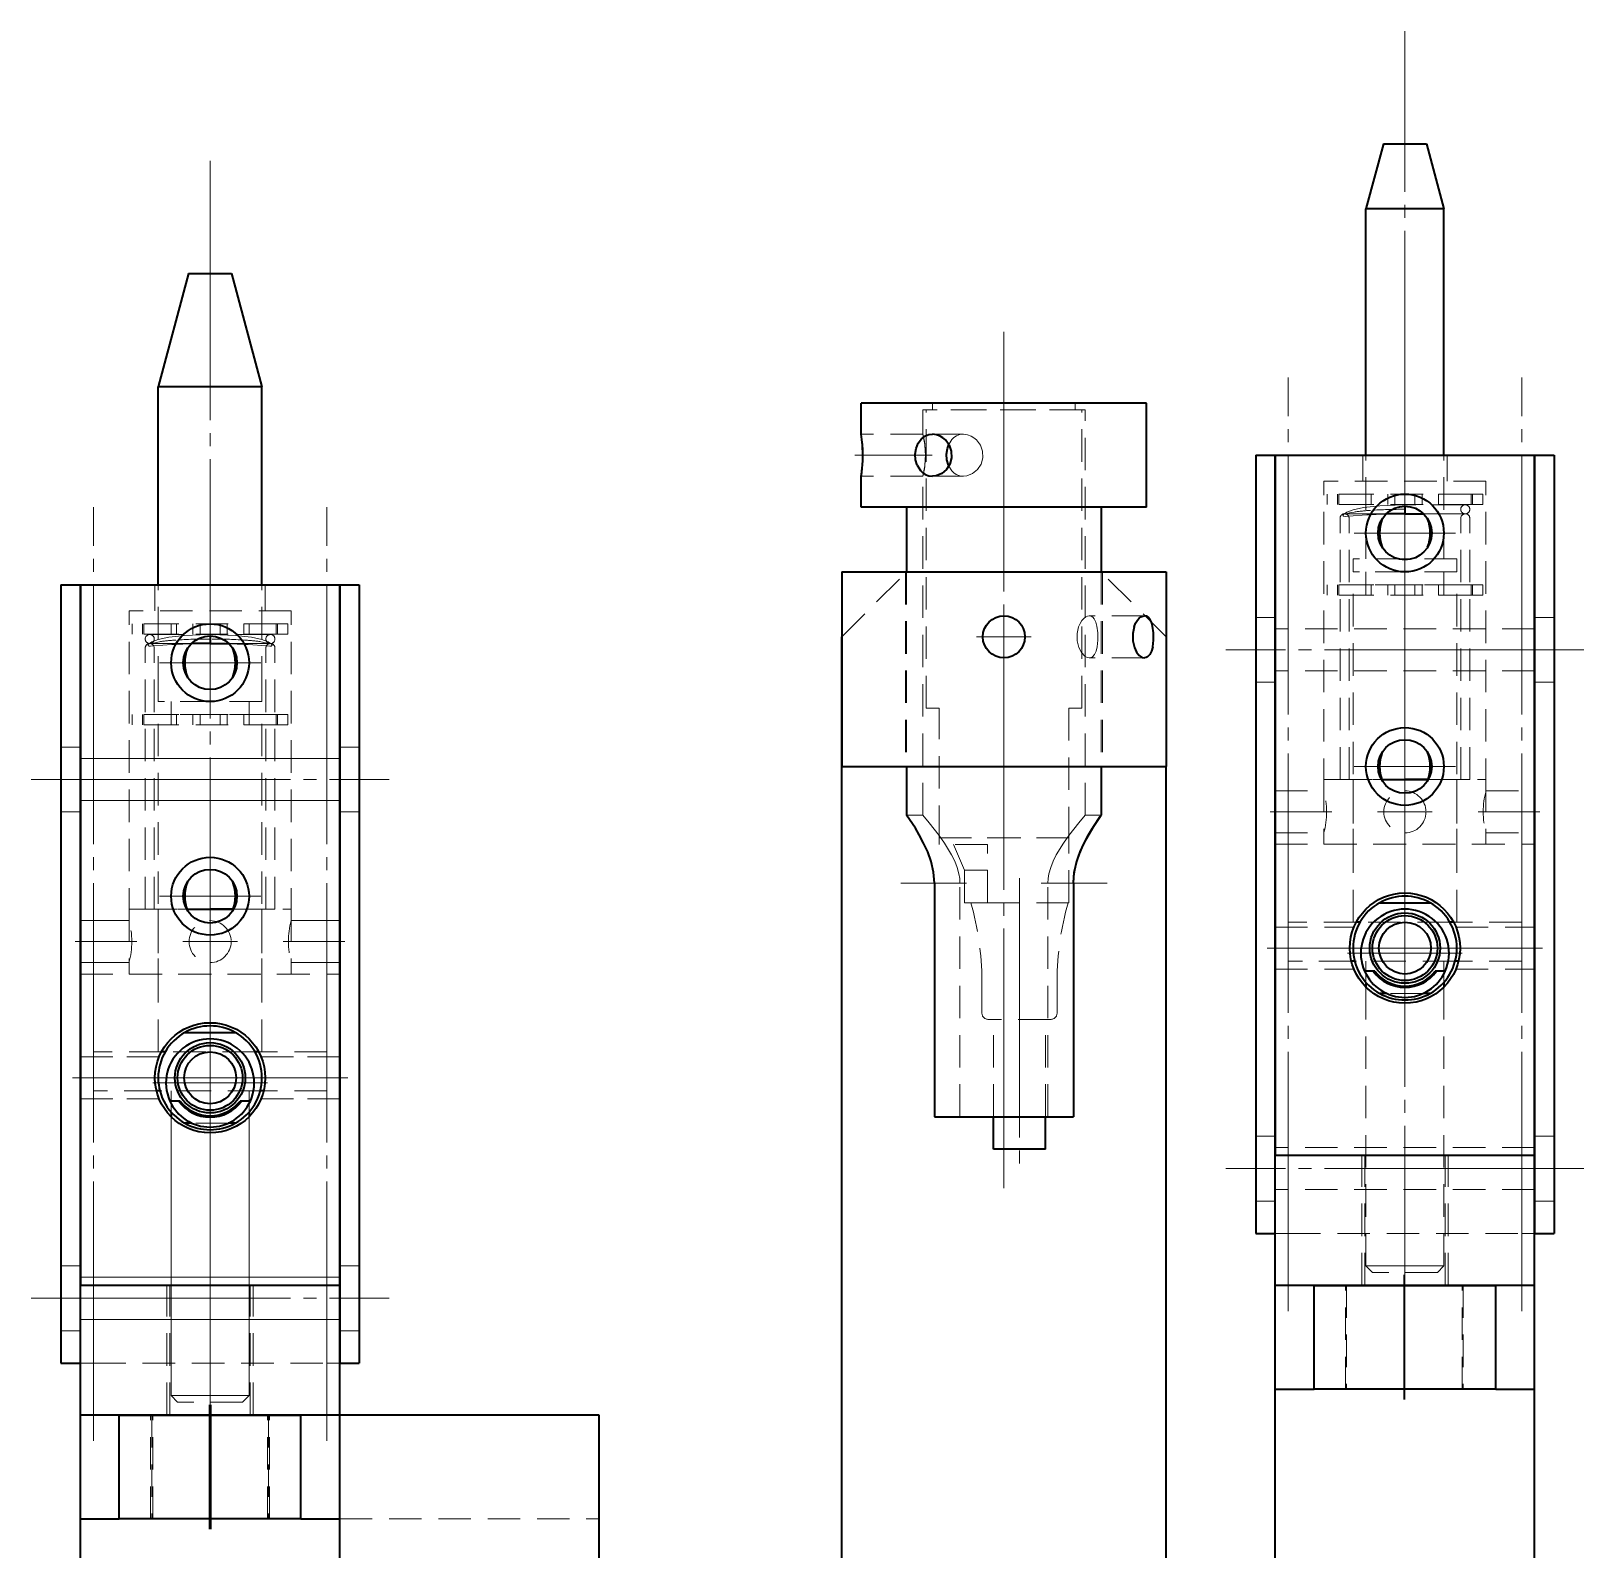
# Model space of a CAD drawing. Header units: millimetres. Extents: x 9439 to 18429, y 1498 to 3280.
# Drawn here: x 9751.4 to 9871.1, y 2352.4 to 2469.5 of the extents above; entities that cross this region are included whole.
import ezdxf

# ---------------------------------------------------------------- set-up
doc = ezdxf.new("R2010")
doc.units = ezdxf.units.MM
doc.linetypes.add('CENTER-HOKUTO', pattern=[23, 20, -1, 1, -1])
doc.linetypes.add('HIDDEN-HOKUTO', pattern=[3.8, 2.5, -1.3])
doc.layers.add('AM_7', color=2, linetype='CENTER-HOKUTO', lineweight=30)
doc.layers.add('AM_HID', color=1, linetype='HIDDEN-HOKUTO', lineweight=25)

msp = doc.modelspace()

# ---------------------------------------------------------------- linework, layer by layer
at = {"color": 7, "lineweight": 35, "ltscale": 0.129409}
for p, q in [((9855.672, 2460.793), (9854.333, 2455.793)), ((9858.993, 2460.793), (9860.333, 2455.793))]:
    msp.add_line(p, q, dxfattribs=at)
at = {"color": 7, "lineweight": 35, "ltscale": 0.08219}
for p, q in [((9855.672, 2460.793), (9858.96, 2460.793)), ((9763.572, 2450.793), (9766.86, 2450.793))]:
    msp.add_line(p, q, dxfattribs=at)
at = {"color": 7, "lineweight": 35, "ltscale": 0.000823975}
msp.add_line((9858.96, 2460.793), (9858.993, 2460.793), dxfattribs=at)
at = {"color": 7, "lineweight": 35, "ltscale": 0.475}
for p, q in [((9854.333, 2436.793), (9854.333, 2455.793)), ((9860.333, 2436.793), (9860.333, 2455.793))]:
    msp.add_line(p, q, dxfattribs=at)
at = {"color": 7, "lineweight": 35, "ltscale": 0.148512}
msp.add_line((9860.273, 2455.793), (9854.333, 2455.793), dxfattribs=at)
at = {"color": 7, "lineweight": 35, "ltscale": 0.001488}
msp.add_line((9860.333, 2455.793), (9860.273, 2455.793), dxfattribs=at)
at = {"color": 7, "lineweight": 35, "ltscale": 0.226002}
for p, q in [((9763.572, 2450.793), (9761.233, 2442.061)), ((9763.572, 2450.793), (9761.233, 2442.061)), ((9766.893, 2450.793), (9769.233, 2442.061))]:
    msp.add_line(p, q, dxfattribs=at)
at = {"color": 7, "lineweight": 35, "ltscale": 0.000822449}
msp.add_line((9766.86, 2450.793), (9766.893, 2450.793), dxfattribs=at)
at = {"color": 7, "lineweight": 35, "ltscale": 0.198018}
msp.add_line((9769.153, 2442.061), (9761.233, 2442.061), dxfattribs=at)
at = {"color": 7, "lineweight": 35, "ltscale": 0.381698}
for p, q in [((9761.233, 2426.793), (9761.233, 2442.061)), ((9769.233, 2426.793), (9769.233, 2442.061))]:
    msp.add_line(p, q, dxfattribs=at)
at = {"color": 7, "lineweight": 35, "ltscale": 0.381697}
msp.add_line((9761.233, 2426.793), (9761.233, 2442.061), dxfattribs=at)
at = {"color": 7, "lineweight": 35, "ltscale": 0.001982}
msp.add_line((9769.153, 2442.061), (9769.233, 2442.061), dxfattribs=at)
at = {"color": 7, "lineweight": 35, "ltscale": 0.059475}
for p, q in [((9815.424, 2438.413), (9815.424, 2440.792)), ((9815.424, 2432.792), (9815.424, 2435.171))]:
    msp.add_line(p, q, dxfattribs=at)
at = {"color": 7, "lineweight": 35}
for p, q in [((9837.424, 2440.792), (9815.424, 2440.792)), ((9845.833, 2436.793), (9845.833, 2376.793)), ((9847.333, 2436.793), (9867.333, 2436.793)), ((9847.333, 2382.793), (9847.333, 2436.793)), ((9847.333, 2436.793), (9847.333, 2382.793)), ((9867.333, 2382.793), (9867.333, 2436.793)), ((9867.333, 2436.793), (9867.333, 2376.793)), ((9868.833, 2436.793), (9868.833, 2376.793)), ((9837.424, 2432.792), (9815.424, 2432.792)), ((9813.924, 2427.792), (9837.25, 2427.792)), ((9753.733, 2426.793), (9753.733, 2366.793)), ((9755.233, 2426.793), (9775.233, 2426.793)), ((9755.233, 2372.793), (9755.233, 2426.793)), ((9755.233, 2426.793), (9755.233, 2372.793)), ((9775.233, 2372.793), (9775.233, 2426.793)), ((9775.233, 2426.793), (9775.233, 2366.793)), ((9776.733, 2426.793), (9776.733, 2366.793)), ((9813.924, 2264.792), (9813.924, 2422.792)), ((9813.924, 2412.792), (9837.25, 2412.792)), ((9838.924, 2264.792), (9838.924, 2412.792)), ((9867.333, 2382.793), (9847.333, 2382.793)), ((9775.233, 2372.793), (9755.233, 2372.793)), ((9867.333, 2372.793), (9847.333, 2372.793)), ((9775.233, 2362.793), (9755.233, 2362.793)), ((9847.333, 2295.793), (9847.333, 2360.793)), ((9867.333, 2295.793), (9867.333, 2360.793))]:
    msp.add_line(p, q, dxfattribs=at)
at = {"color": 7, "lineweight": 35, "ltscale": 0.2}
for p, q in [((9837.424, 2432.792), (9837.424, 2440.792)), ((9847.333, 2364.793), (9847.333, 2372.793)), ((9850.333, 2364.793), (9850.333, 2372.793)), ((9864.333, 2364.793), (9864.333, 2372.793)), ((9867.333, 2364.793), (9867.333, 2372.793)), ((9755.233, 2354.793), (9755.233, 2362.793)), ((9758.233, 2354.793), (9758.233, 2362.793)), ((9772.233, 2354.793), (9772.233, 2362.793)), ((9775.233, 2354.793), (9775.233, 2362.793))]:
    msp.add_line(p, q, dxfattribs=at)
at = {"color": 7, "lineweight": 35, "ltscale": 0.001444}
msp.add_line((9815.433, 2438.356), (9815.424, 2438.413), dxfattribs=at)
at = {"color": 7, "lineweight": 35, "ltscale": 0.001501}
msp.add_line((9822.15, 2436.015), (9822.173, 2435.96), dxfattribs=at)
at = {"color": 7, "lineweight": 35, "ltscale": 0.0375}
for p, q in [((9845.833, 2436.793), (9847.333, 2436.793)), ((9867.333, 2436.793), (9868.833, 2436.793)), ((9753.733, 2426.793), (9755.233, 2426.793)), ((9775.233, 2426.793), (9776.733, 2426.793)), ((9845.833, 2376.793), (9847.333, 2376.793)), ((9867.333, 2376.793), (9868.833, 2376.793)), ((9753.733, 2366.793), (9755.233, 2366.793)), ((9775.233, 2366.793), (9776.733, 2366.793))]:
    msp.add_line(p, q, dxfattribs=at)
at = {"color": 7, "lineweight": 35, "ltscale": 0.125}
for p, q in [((9818.924, 2432.792), (9818.924, 2427.792)), ((9833.924, 2432.792), (9833.924, 2427.792))]:
    msp.add_line(p, q, dxfattribs=at)
at = {"color": 7, "lineweight": 35, "ltscale": 0.005956}
for p, q in [((9857.333, 2432.861), (9857.333, 2432.622)), ((9765.233, 2422.861), (9765.233, 2422.622))]:
    msp.add_line(p, q, dxfattribs=at)
at = {"color": 7, "lineweight": 35, "ltscale": 0.008625}
for p, q in [((9857.333, 2432.622), (9857.333, 2432.277)), ((9765.233, 2422.622), (9765.233, 2422.277))]:
    msp.add_line(p, q, dxfattribs=at)
at = {"color": 7, "lineweight": 35, "ltscale": 0.035831}
for p, q in [((9857.333, 2432.282), (9855.899, 2432.282)), ((9765.233, 2422.282), (9763.799, 2422.282))]:
    msp.add_line(p, q, dxfattribs=at)
at = {"color": 7, "lineweight": 35, "ltscale": 0.03596}
for p, q in [((9857.333, 2432.277), (9858.771, 2432.277)), ((9765.233, 2422.277), (9766.671, 2422.277))]:
    msp.add_line(p, q, dxfattribs=at)
at = {"color": 7, "lineweight": 35, "ltscale": 0.375}
for p, q in [((9813.924, 2427.792), (9813.924, 2412.792)), ((9838.924, 2427.792), (9838.924, 2412.792))]:
    msp.add_line(p, q, dxfattribs=at)
at = {"color": 7, "lineweight": 35, "ltscale": 0.041867}
for p, q in [((9837.25, 2427.792), (9838.924, 2427.792)), ((9837.25, 2412.792), (9838.924, 2412.792))]:
    msp.add_line(p, q, dxfattribs=at)
at = {"color": 7, "lineweight": 35, "ltscale": 0.09375}
for p, q in [((9818.924, 2412.792), (9818.924, 2409.042)), ((9833.924, 2412.792), (9833.924, 2409.042))]:
    msp.add_line(p, q, dxfattribs=at)
at = {"color": 7, "lineweight": 35, "ltscale": 0.089795}
for p, q in [((9855.537, 2411.793), (9859.129, 2411.793)), ((9763.437, 2401.793), (9767.028, 2401.793))]:
    msp.add_line(p, q, dxfattribs=at)
at = {"color": 7, "lineweight": 35, "ltscale": 0.044679}
for p, q in [((9855.545, 2411.793), (9857.333, 2411.793)), ((9859.12, 2411.793), (9857.333, 2411.793)), ((9763.445, 2401.793), (9765.233, 2401.793))]:
    msp.add_line(p, q, dxfattribs=at)
at = {"color": 7, "lineweight": 35, "ltscale": 0.45}
for p, q in [((9821.068, 2403.792), (9821.068, 2385.792)), ((9821.068, 2403.792), (9821.068, 2385.792)), ((9831.781, 2403.792), (9831.781, 2385.792))]:
    msp.add_line(p, q, dxfattribs=at)
at = {"color": 7, "lineweight": 35, "ltscale": 0.044681}
msp.add_line((9767.02, 2401.793), (9765.233, 2401.793), dxfattribs=at)
at = {"color": 7, "lineweight": 35, "ltscale": 0.096825}
for p, q in [((9855.396, 2402.293), (9859.269, 2402.293)), ((9763.296, 2392.293), (9767.169, 2392.293))]:
    msp.add_line(p, q, dxfattribs=at)
at = {"color": 7, "lineweight": 35, "ltscale": 0.007147}
for p, q in [((9853.869, 2400.793), (9853.583, 2400.793)), ((9761.768, 2390.793), (9761.483, 2390.793)), ((9768.983, 2390.793), (9768.697, 2390.793))]:
    msp.add_line(p, q, dxfattribs=at)
at = {"color": 7, "lineweight": 35, "ltscale": 0.007149}
msp.add_line((9861.083, 2400.793), (9860.797, 2400.793), dxfattribs=at)
at = {"color": 7, "lineweight": 35, "ltscale": 0.006442}
for p, q in [((9853.46, 2397.793), (9853.202, 2397.793)), ((9761.36, 2387.793), (9761.102, 2387.793))]:
    msp.add_line(p, q, dxfattribs=at)
at = {"color": 7, "lineweight": 35, "ltscale": 0.006624}
msp.add_line((9861.47, 2397.793), (9861.206, 2397.793), dxfattribs=at)
at = {"color": 7, "lineweight": 35, "ltscale": 0.01958}
for p, q in [((9855.013, 2397.003), (9854.23, 2397.003)), ((9860.435, 2397.003), (9859.652, 2397.003)), ((9768.335, 2387.003), (9767.552, 2387.003))]:
    msp.add_line(p, q, dxfattribs=at)
at = {"color": 7, "lineweight": 35, "ltscale": 0.009116}
for p, q in [((9854.333, 2396.147), (9854.333, 2395.783)), ((9762.233, 2386.147), (9762.233, 2385.783))]:
    msp.add_line(p, q, dxfattribs=at)
at = {"color": 7, "lineweight": 35, "ltscale": 0.013501}
for p, q in [((9855.936, 2395.293), (9855.396, 2395.293)), ((9767.169, 2385.293), (9766.629, 2385.293))]:
    msp.add_line(p, q, dxfattribs=at)
at = {"color": 7, "lineweight": 35, "ltscale": 0.013503}
for p, q in [((9859.269, 2395.293), (9858.729, 2395.293)), ((9763.836, 2385.293), (9763.296, 2385.293))]:
    msp.add_line(p, q, dxfattribs=at)
at = {"color": 7, "lineweight": 35, "ltscale": 0.009117}
for p, q in [((9860.333, 2396.147), (9860.333, 2395.783)), ((9768.233, 2386.147), (9768.233, 2385.783))]:
    msp.add_line(p, q, dxfattribs=at)
at = {"color": 7, "lineweight": 35, "ltscale": 0.019582}
msp.add_line((9762.913, 2387.003), (9762.13, 2387.003), dxfattribs=at)
at = {"color": 7, "lineweight": 35, "ltscale": 0.006622}
msp.add_line((9769.37, 2387.793), (9769.106, 2387.793), dxfattribs=at)
at = {"color": 7, "lineweight": 35, "ltscale": 0.267804}
msp.add_line((9821.068, 2385.792), (9831.781, 2385.792), dxfattribs=at)
at = {"color": 7, "lineweight": 35, "ltscale": 0.0625}
for p, q in [((9825.624, 2383.292), (9825.624, 2385.792)), ((9829.624, 2383.292), (9829.624, 2385.792))]:
    msp.add_line(p, q, dxfattribs=at)
at = {"color": 7, "lineweight": 35, "ltscale": 0.1}
for p, q in [((9829.624, 2383.292), (9825.624, 2383.292)), ((9847.333, 2360.793), (9847.333, 2364.793)), ((9867.333, 2360.793), (9867.333, 2364.793)), ((9755.233, 2350.793), (9755.233, 2354.793)), ((9775.233, 2350.793), (9775.233, 2354.793))]:
    msp.add_line(p, q, dxfattribs=at)
at = {"color": 7, "lineweight": 35, "ltscale": 0.25}
for p, q in [((9847.333, 2372.793), (9847.333, 2382.793)), ((9867.333, 2372.793), (9867.333, 2382.793)), ((9755.233, 2362.793), (9755.233, 2372.793)), ((9775.233, 2362.793), (9775.233, 2372.793))]:
    msp.add_line(p, q, dxfattribs=at)
at = {"color": 7, "lineweight": 35, "ltscale": 0.075}
for p, q in [((9850.333, 2372.793), (9847.333, 2372.793)), ((9867.333, 2372.793), (9864.333, 2372.793)), ((9847.333, 2364.793), (9850.333, 2364.793)), ((9864.333, 2364.793), (9867.333, 2364.793)), ((9758.233, 2362.793), (9755.233, 2362.793)), ((9775.233, 2362.793), (9772.233, 2362.793)), ((9755.233, 2354.793), (9758.233, 2354.793)), ((9772.233, 2354.793), (9775.233, 2354.793))]:
    msp.add_line(p, q, dxfattribs=at)
at = {"color": 7, "lineweight": 35, "ltscale": 0.35}
for p, q in [((9850.333, 2372.793), (9864.333, 2372.793)), ((9864.333, 2364.793), (9850.333, 2364.793)), ((9758.233, 2362.793), (9772.233, 2362.793)), ((9772.233, 2354.793), (9758.233, 2354.793))]:
    msp.add_line(p, q, dxfattribs=at)
at = {"color": 7, "lineweight": 35, "ltscale": 0.499998}
msp.add_line((9795.233, 2362.793), (9775.233, 2362.793), dxfattribs=at)
at = {"color": 7, "lineweight": 35, "ltscale": 0.3}
msp.add_line((9795.233, 2350.793), (9795.233, 2362.793), dxfattribs=at)
at = {"color": 7, "lineweight": 35}
for points in [[(9819.739, 2436.015), (9819.612, 2436.435), (9819.583, 2436.879), (9819.65, 2437.318), (9819.811, 2437.714), (9820.058, 2438.045), (9820.38, 2438.282), (9820.644, 2438.38), (9820.924, 2438.413)], [(9822.203, 2437.569), (9821.91, 2437.977), (9821.723, 2438.139), (9821.516, 2438.267), (9821.226, 2438.376), (9820.924, 2438.413)], [(9822.203, 2437.569), (9822.362, 2437.095), (9822.377, 2436.592), (9822.246, 2436.108), (9821.985, 2435.689), (9821.625, 2435.378), (9821.2, 2435.202), (9820.924, 2435.171)], [(9822.15, 2436.015), (9822.032, 2436.436), (9822.005, 2436.881), (9822.068, 2437.32), (9822.173, 2437.624)], [(9819.739, 2436.015), (9819.994, 2435.607), (9820.163, 2435.444), (9820.354, 2435.316), (9820.63, 2435.208), (9820.924, 2435.171)], [(9836.468, 2423.569), (9836.577, 2423.836), (9836.715, 2424.067), (9836.846, 2424.22), (9836.989, 2424.333), (9837.119, 2424.392), (9837.25, 2424.413)], [(9837.891, 2422.015), (9837.961, 2422.544), (9837.958, 2423.095), (9837.879, 2423.619), (9837.787, 2423.914), (9837.66, 2424.156), (9837.54, 2424.295), (9837.402, 2424.383), (9837.25, 2424.413)], [(9836.468, 2423.569), (9836.359, 2423.04), (9836.366, 2422.486), (9836.486, 2421.963), (9836.646, 2421.62), (9836.854, 2421.356), (9837.092, 2421.201), (9837.25, 2421.171)], [(9837.891, 2422.015), (9837.797, 2421.695), (9837.664, 2421.432), (9837.492, 2421.251), (9837.375, 2421.191), (9837.25, 2421.171)], [(9821.068, 2403.792), (9821.001, 2404.644), (9820.814, 2405.464), (9820.549, 2406.207), (9820.235, 2406.893), (9819.902, 2407.514), (9819.597, 2408.026), (9818.924, 2409.042)], [(9821.068, 2403.792), (9821.001, 2404.644), (9820.814, 2405.464), (9820.549, 2406.207), (9820.235, 2406.893), (9819.902, 2407.514), (9819.597, 2408.026), (9818.924, 2409.042)], [(9831.781, 2403.792), (9831.848, 2404.644), (9832.035, 2405.464), (9832.3, 2406.207), (9832.614, 2406.893), (9832.947, 2407.514), (9833.252, 2408.026), (9833.924, 2409.042)], [(9831.781, 2403.792), (9831.805, 2404.309), (9831.878, 2404.817), (9832.015, 2405.393), (9832.196, 2405.943), (9832.454, 2406.56), (9832.735, 2407.13), (9833.359, 2408.197), (9833.849, 2408.933)]]:
    msp.add_lwpolyline(points, dxfattribs=at)
for centre, radius in [((9857.333, 2430.793), 3), ((9857.333, 2430.793), 2.067), ((9826.424, 2422.792), 1.621), ((9765.233, 2420.793), 3), ((9765.233, 2420.793), 2.067), ((9857.333, 2412.793), 3), ((9857.333, 2412.793), 2.067), ((9765.233, 2402.793), 3), ((9765.233, 2402.793), 2.067), ((9857.333, 2398.793), 4.25), ((9857.333, 2398.793), 2.711), ((9857.333, 2398.793), 2.5), ((9857.333, 2398.793), 2), ((9765.233, 2388.793), 4.25), ((9765.233, 2388.793), 2.711), ((9765.233, 2388.793), 2.5), ((9765.233, 2388.793), 2)]:
    msp.add_circle(centre, radius, dxfattribs=at)
for centre, radius, start, end in [((9804.056, 2436.743), 11.49, 4.12316, 8.35707), ((9804.502, 2436.795), 11.043, 351.54413, 4.02103), ((9804.358, 2436.775), 11.187, 0.07741, 5.47804), ((9803.828, 2436.865), 11.72, 351.97304, 354.51483), ((9858.414, 2430.793), 3.038, 158.77279, 201.23049), ((9856.251, 2430.793), 3.038, 338.77277, 21.2305), ((9766.314, 2420.793), 3.038, 158.77279, 201.23049), ((9764.151, 2420.793), 3.038, 338.77277, 21.2305), ((9858.414, 2412.793), 3.038, 158.77279, 201.23049), ((9856.251, 2412.793), 3.038, 338.77277, 21.2305), ((9766.314, 2402.793), 3.038, 158.77279, 201.23049), ((9764.151, 2402.793), 3.038, 338.77277, 21.2305), ((9857.333, 2398.793), 4, 61.04498, 118.95503), ((9857.333, 2398.793), 4, 118.95503, 241.04497), ((9857.333, 2398.393), 3.4, 335.86905, 204.13096), ((9857.333, 2398.793), 4, 298.95503, 61.04498), ((9857.333, 2398.393), 3.4, 204.13096, 335.86905), ((9857.333, 2398.793), 3.03, 216.2109, 323.78911), ((9857.333, 2398.793), 2.93, 217.65617, 322.34384), ((9857.333, 2398.793), 4, 241.04497, 298.95503), ((9765.233, 2388.793), 4, 118.95503, 241.04497), ((9765.233, 2388.393), 3.4, 335.86905, 204.13096), ((9765.233, 2388.793), 4, 61.04498, 118.95503), ((9765.233, 2388.793), 4, 298.95503, 61.04498), ((9765.233, 2388.393), 3.4, 204.13096, 335.86905), ((9765.233, 2388.793), 3.03, 216.2109, 323.78911), ((9765.233, 2388.793), 2.93, 217.65617, 322.34384), ((9765.233, 2388.793), 4, 241.04497, 298.95503)]:
    msp.add_arc(centre, radius, start, end, dxfattribs=at)
at = {"layer": 'AM_7', "color": 2, "lineweight": 13}
for p, q in [((9857.333, 2365.093), (9857.333, 2469.493)), ((9765.233, 2459.493), (9765.233, 2355.093)), ((9826.424, 2380.292), (9826.424, 2446.292)), ((9848.333, 2370.793), (9848.333, 2442.793)), ((9866.333, 2370.793), (9866.333, 2442.793)), ((9820.889, 2436.792), (9814.928, 2436.792)), ((9857.333, 2434.693), (9857.333, 2426.893)), ((9756.233, 2360.793), (9756.233, 2432.793)), ((9756.233, 2360.793), (9756.233, 2432.793)), ((9774.233, 2360.793), (9774.233, 2432.793)), ((9774.233, 2360.793), (9774.233, 2432.793)), ((9861.233, 2430.793), (9853.433, 2430.793)), ((9765.233, 2424.693), (9765.233, 2416.893)), ((9826.424, 2424.899), (9826.424, 2420.685)), ((9828.532, 2422.792), (9824.317, 2422.792)), ((9871.133, 2421.793), (9843.532, 2421.793)), ((9769.133, 2420.793), (9761.332, 2420.793)), ((9857.333, 2416.693), (9857.333, 2408.893)), ((9861.233, 2412.793), (9853.433, 2412.793)), ((9751.432, 2411.793), (9779.033, 2411.793)), ((9857.333, 2411.4), (9857.333, 2407.186)), ((9846.936, 2409.293), (9851.692, 2409.293)), ((9859.44, 2409.293), (9855.225, 2409.293)), ((9862.973, 2409.293), (9867.729, 2409.293)), ((9765.233, 2406.693), (9765.233, 2398.893)), ((9823.551, 2403.792), (9818.476, 2403.792)), ((9827.624, 2404.192), (9827.624, 2381.392)), ((9834.373, 2403.792), (9829.297, 2403.792)), ((9857.333, 2404.318), (9857.333, 2393.268)), ((9769.133, 2402.793), (9761.332, 2402.793)), ((9857.333, 2402.813), (9857.333, 2393.973)), ((9765.233, 2401.4), (9765.233, 2397.186)), ((9759.592, 2399.293), (9754.836, 2399.293)), ((9767.34, 2399.293), (9763.125, 2399.293)), ((9775.629, 2399.293), (9770.873, 2399.293)), ((9846.725, 2398.793), (9854.011, 2398.793)), ((9862.858, 2398.793), (9851.808, 2398.793)), ((9861.753, 2398.393), (9852.913, 2398.393)), ((9860.654, 2398.793), (9867.94, 2398.793)), ((9765.233, 2394.318), (9765.233, 2383.268)), ((9765.233, 2392.813), (9765.233, 2383.973)), ((9761.911, 2388.793), (9754.625, 2388.793)), ((9770.758, 2388.793), (9759.707, 2388.793)), ((9769.653, 2388.393), (9760.813, 2388.393)), ((9775.84, 2388.793), (9768.554, 2388.793)), ((9857.333, 2371.793), (9857.333, 2383.793)), ((9871.133, 2381.793), (9843.532, 2381.793)), ((9765.233, 2361.793), (9765.233, 2373.793)), ((9765.233, 2361.793), (9765.233, 2373.793)), ((9857.251, 2373.593), (9857.251, 2363.992)), ((9857.333, 2373.593), (9857.333, 2363.992)), ((9751.432, 2371.793), (9779.033, 2371.793)), ((9765.151, 2363.593), (9765.151, 2353.992)), ((9765.233, 2363.593), (9765.233, 2353.992)), ((9765.233, 2363.593), (9765.233, 2353.992)), ((9765.314, 2363.593), (9765.314, 2353.992))]:
    msp.add_line(p, q, dxfattribs=at)
at = {"layer": 'AM_HID', "color": 1, "lineweight": 13}
for p, q in [((9855.687, 2455.793), (9854.333, 2455.793)), ((9860.333, 2455.793), (9855.687, 2455.793)), ((9766.893, 2450.793), (9769.233, 2442.061)), ((9761.233, 2442.061), (9763.038, 2442.061)), ((9767.427, 2442.061), (9761.233, 2442.061)), ((9761.233, 2442.061), (9761.312, 2442.061)), ((9769.233, 2442.061), (9761.312, 2442.061)), ((9769.233, 2442.061), (9763.038, 2442.061)), ((9767.427, 2442.061), (9769.233, 2442.061)), ((9769.233, 2418.793), (9769.233, 2442.061)), ((9820.924, 2440.792), (9820.924, 2440.292)), ((9831.924, 2440.792), (9831.924, 2440.292)), ((9820.174, 2438.413), (9820.174, 2440.292)), ((9832.674, 2440.292), (9820.174, 2440.292)), ((9820.424, 2417.292), (9820.424, 2440.292)), ((9832.424, 2440.292), (9820.424, 2440.292)), ((9832.424, 2417.292), (9832.424, 2440.292)), ((9832.674, 2409.042), (9832.674, 2440.292)), ((9820.174, 2438.413), (9815.424, 2438.413)), ((9823.299, 2438.413), (9820.924, 2438.413)), ((9815.517, 2436.015), (9815.494, 2435.745)), ((9848.333, 2436.793), (9847.333, 2436.793)), ((9847.333, 2436.793), (9867.333, 2436.793)), ((9847.333, 2436.793), (9847.333, 2406.793)), ((9848.333, 2436.793), (9866.333, 2436.793)), ((9854.083, 2434.793), (9854.083, 2436.793)), ((9854.333, 2428.793), (9854.333, 2436.793)), ((9860.333, 2428.793), (9860.333, 2436.793)), ((9860.583, 2434.793), (9860.583, 2436.793)), ((9867.333, 2436.793), (9866.333, 2436.793)), ((9867.333, 2436.793), (9867.333, 2406.793)), ((9815.433, 2435.228), (9815.424, 2435.171)), ((9820.174, 2435.171), (9815.424, 2435.171)), ((9820.174, 2409.042), (9820.174, 2435.171)), ((9823.299, 2435.171), (9820.924, 2435.171)), ((9863.583, 2434.793), (9851.083, 2434.793)), ((9851.083, 2410.914), (9851.083, 2434.793)), ((9863.583, 2410.914), (9863.583, 2434.793)), ((9862.533, 2433.793), (9851.333, 2433.793)), ((9851.333, 2432.993), (9851.333, 2433.793)), ((9852.133, 2432.993), (9852.133, 2433.793)), ((9852.233, 2433.793), (9854.333, 2433.793)), ((9852.233, 2433.793), (9852.233, 2432.993)), ((9854.333, 2433.793), (9854.733, 2433.793)), ((9854.333, 2432.993), (9854.333, 2433.793)), ((9854.733, 2433.793), (9854.733, 2432.993)), ((9856.013, 2432.993), (9856.013, 2433.793)), ((9856.556, 2433.793), (9856.556, 2432.993)), ((9858.109, 2432.993), (9858.109, 2433.793)), ((9858.653, 2433.793), (9858.653, 2432.993)), ((9859.933, 2433.793), (9859.933, 2432.993)), ((9859.933, 2433.793), (9860.333, 2433.793)), ((9860.333, 2433.793), (9862.433, 2433.793)), ((9860.333, 2433.793), (9860.333, 2432.993)), ((9862.433, 2432.993), (9862.433, 2433.793)), ((9862.533, 2432.993), (9862.533, 2433.793)), ((9863.333, 2433.793), (9862.533, 2433.793)), ((9863.333, 2432.993), (9863.333, 2433.793)), ((9862.533, 2432.993), (9851.333, 2432.993)), ((9852.233, 2432.993), (9854.333, 2432.993)), ((9854.333, 2432.993), (9854.733, 2432.993)), ((9857.333, 2432.972), (9857.333, 2432.861)), ((9861.983, 2432.972), (9857.333, 2432.972)), ((9861.983, 2432.972), (9857.333, 2432.972)), ((9859.933, 2432.993), (9860.333, 2432.993)), ((9860.333, 2432.993), (9862.433, 2432.993)), ((9861.983, 2432.972), (9861.959, 2432.972)), ((9862.007, 2432.972), (9861.983, 2432.972)), ((9863.333, 2432.993), (9862.533, 2432.993)), ((9852.333, 2411.793), (9852.333, 2431.932)), ((9852.59, 2432.227), (9852.568, 2432.201)), ((9855.899, 2432.282), (9852.683, 2432.282)), ((9852.683, 2432.272), (9861.983, 2432.272)), ((9852.683, 2432.272), (9861.983, 2432.272)), ((9852.821, 2432.282), (9852.766, 2432.282)), ((9853.033, 2411.793), (9853.033, 2431.922)), ((9862.042, 2432.277), (9857.333, 2432.277)), ((9858.771, 2432.277), (9862.042, 2432.277)), ((9861.633, 2411.793), (9861.633, 2431.922)), ((9862.333, 2411.793), (9862.333, 2431.932)), ((9853.822, 2428.793), (9853.333, 2428.793)), ((9853.333, 2427.793), (9853.333, 2428.793)), ((9861.333, 2428.793), (9853.822, 2428.793)), ((9861.333, 2427.793), (9861.333, 2428.793)), ((9813.924, 2422.792), (9818.924, 2427.792)), ((9818.825, 2427.792), (9818.825, 2412.792)), ((9818.924, 2427.792), (9818.924, 2412.792)), ((9833.924, 2427.792), (9833.924, 2412.792)), ((9838.924, 2422.792), (9833.924, 2427.792)), ((9834.024, 2427.792), (9834.024, 2412.792)), ((9853.822, 2427.793), (9853.333, 2427.793)), ((9861.333, 2427.793), (9853.822, 2427.793)), ((9854.333, 2426.793), (9854.333, 2427.793)), ((9860.333, 2426.793), (9860.333, 2427.793)), ((9756.233, 2426.793), (9755.233, 2426.793)), ((9755.233, 2426.793), (9755.233, 2396.793)), ((9755.233, 2426.793), (9775.233, 2426.793)), ((9756.233, 2426.793), (9774.233, 2426.793)), ((9760.983, 2424.793), (9760.983, 2426.793)), ((9760.983, 2424.793), (9760.983, 2426.793)), ((9761.233, 2418.793), (9761.233, 2426.793)), ((9761.233, 2418.793), (9761.233, 2426.793)), ((9769.233, 2418.793), (9769.233, 2426.793)), ((9769.483, 2424.793), (9769.483, 2426.793)), ((9769.483, 2424.793), (9769.483, 2426.793)), ((9775.233, 2426.793), (9774.233, 2426.793)), ((9775.233, 2426.793), (9775.233, 2396.793)), ((9862.533, 2426.793), (9851.333, 2426.793)), ((9851.333, 2425.993), (9851.333, 2426.793)), ((9852.133, 2425.993), (9852.133, 2426.793)), ((9852.233, 2426.793), (9854.333, 2426.793)), ((9852.233, 2426.793), (9852.233, 2425.993)), ((9853.822, 2426.793), (9853.333, 2426.793)), ((9853.333, 2400.793), (9853.333, 2426.793)), ((9861.333, 2426.793), (9853.822, 2426.793)), ((9854.333, 2426.793), (9854.733, 2426.793)), ((9854.333, 2425.993), (9854.333, 2426.793)), ((9854.733, 2426.793), (9854.733, 2425.993)), ((9856.013, 2425.993), (9856.013, 2426.793)), ((9856.556, 2426.793), (9856.556, 2425.993)), ((9858.109, 2425.993), (9858.109, 2426.793)), ((9858.653, 2426.793), (9858.653, 2425.993)), ((9859.933, 2426.793), (9859.933, 2425.993)), ((9859.933, 2426.793), (9860.333, 2426.793)), ((9860.333, 2426.793), (9862.433, 2426.793)), ((9860.333, 2426.793), (9860.333, 2425.993)), ((9861.333, 2400.793), (9861.333, 2426.793)), ((9862.433, 2425.993), (9862.433, 2426.793)), ((9862.533, 2425.993), (9862.533, 2426.793)), ((9863.333, 2426.793), (9862.533, 2426.793)), ((9863.333, 2425.993), (9863.333, 2426.793)), ((9862.533, 2425.993), (9851.333, 2425.993)), ((9852.233, 2425.993), (9854.333, 2425.993)), ((9854.333, 2425.993), (9854.733, 2425.993)), ((9859.933, 2425.993), (9860.333, 2425.993)), ((9860.333, 2425.993), (9862.433, 2425.993)), ((9863.333, 2425.993), (9862.533, 2425.993)), ((9758.983, 2400.914), (9758.983, 2424.793)), ((9771.483, 2424.793), (9758.983, 2424.793)), ((9758.983, 2400.914), (9758.983, 2424.793)), ((9771.483, 2400.914), (9771.483, 2424.793)), ((9771.483, 2400.914), (9771.483, 2424.793)), ((9837.25, 2424.413), (9833.006, 2424.413)), ((9847.333, 2424.293), (9845.833, 2424.293)), ((9868.833, 2424.293), (9867.333, 2424.293)), ((9770.433, 2423.793), (9759.233, 2423.793)), ((9759.233, 2422.993), (9759.233, 2423.793)), ((9759.233, 2422.993), (9759.233, 2423.793)), ((9770.433, 2422.993), (9759.233, 2422.993)), ((9760.033, 2422.993), (9760.033, 2423.793)), ((9760.033, 2422.993), (9760.033, 2423.793)), ((9760.133, 2423.793), (9762.233, 2423.793)), ((9760.133, 2423.793), (9760.133, 2422.993)), ((9760.133, 2422.993), (9760.133, 2423.793)), ((9760.133, 2422.993), (9762.233, 2422.993)), ((9760.559, 2422.972), (9760.583, 2422.972)), ((9760.583, 2422.972), (9765.233, 2422.972)), ((9760.583, 2422.972), (9760.606, 2422.972)), ((9760.583, 2422.972), (9765.233, 2422.972)), ((9762.233, 2423.793), (9762.633, 2423.793)), ((9762.233, 2422.993), (9762.233, 2423.793)), ((9762.233, 2423.793), (9762.233, 2422.993)), ((9762.233, 2422.993), (9762.633, 2422.993)), ((9762.633, 2423.793), (9762.633, 2422.993)), ((9762.633, 2423.793), (9762.633, 2422.993)), ((9763.913, 2422.993), (9763.913, 2423.793)), ((9763.913, 2423.793), (9763.913, 2422.993)), ((9764.456, 2423.793), (9764.456, 2422.993)), ((9764.456, 2422.993), (9764.456, 2423.793)), ((9765.233, 2422.972), (9765.233, 2422.861)), ((9769.883, 2422.972), (9765.233, 2422.972)), ((9769.883, 2422.972), (9765.233, 2422.972)), ((9766.009, 2422.993), (9766.009, 2423.793)), ((9766.009, 2423.793), (9766.009, 2422.993)), ((9766.553, 2423.793), (9766.553, 2422.993)), ((9766.553, 2422.993), (9766.553, 2423.793)), ((9767.833, 2423.793), (9767.833, 2422.993)), ((9767.833, 2423.793), (9768.233, 2423.793)), ((9767.833, 2423.793), (9767.833, 2422.993)), ((9767.833, 2422.993), (9768.233, 2422.993)), ((9768.233, 2423.793), (9770.333, 2423.793)), ((9768.233, 2423.793), (9768.233, 2422.993)), ((9768.233, 2422.993), (9768.233, 2423.793)), ((9768.233, 2422.993), (9770.333, 2422.993)), ((9769.883, 2422.972), (9769.859, 2422.972)), ((9769.906, 2422.972), (9769.883, 2422.972)), ((9770.333, 2422.993), (9770.333, 2423.793)), ((9770.333, 2423.793), (9770.333, 2422.993)), ((9770.433, 2422.993), (9770.433, 2423.793)), ((9771.233, 2423.793), (9770.433, 2423.793)), ((9770.433, 2422.993), (9770.433, 2423.793)), ((9771.233, 2422.993), (9770.433, 2422.993)), ((9771.233, 2422.993), (9771.233, 2423.793)), ((9771.233, 2422.993), (9771.233, 2423.793)), ((9838.924, 2412.792), (9838.924, 2422.792)), ((9867.333, 2423.414), (9847.333, 2423.414)), ((9760.233, 2401.793), (9760.233, 2421.932)), ((9760.233, 2401.793), (9760.233, 2421.932)), ((9760.49, 2422.227), (9760.468, 2422.201)), ((9765.233, 2422.277), (9760.524, 2422.277)), ((9760.524, 2422.277), (9765.233, 2422.277)), ((9763.799, 2422.282), (9760.583, 2422.282)), ((9760.583, 2422.272), (9769.883, 2422.272)), ((9760.583, 2422.272), (9769.883, 2422.272)), ((9760.583, 2422.272), (9769.883, 2422.272)), ((9760.583, 2422.272), (9769.883, 2422.272)), ((9760.721, 2422.282), (9760.666, 2422.282)), ((9760.933, 2401.793), (9760.933, 2421.922)), ((9760.933, 2401.793), (9760.933, 2421.922)), ((9769.799, 2422.282), (9765.233, 2422.282)), ((9769.942, 2422.277), (9765.233, 2422.277)), ((9766.671, 2422.277), (9769.942, 2422.277)), ((9769.533, 2401.793), (9769.533, 2421.922)), ((9769.533, 2401.793), (9769.533, 2421.922)), ((9769.744, 2422.282), (9769.824, 2422.282)), ((9769.883, 2422.282), (9769.824, 2422.282)), ((9769.975, 2422.227), (9769.997, 2422.201)), ((9770.233, 2401.793), (9770.233, 2421.932)), ((9770.233, 2401.793), (9770.233, 2421.932)), ((9837.25, 2421.171), (9833.006, 2421.171)), ((9847.333, 2419.293), (9845.833, 2419.293)), ((9867.333, 2420.172), (9847.333, 2420.172)), ((9868.833, 2419.293), (9867.333, 2419.293)), ((9761.233, 2417.793), (9761.233, 2418.793)), ((9761.233, 2417.793), (9761.233, 2418.793)), ((9769.233, 2417.793), (9769.233, 2418.793)), ((9769.233, 2417.793), (9769.233, 2418.793)), ((9770.433, 2416.793), (9759.233, 2416.793)), ((9759.233, 2415.993), (9759.233, 2416.793)), ((9759.233, 2415.993), (9759.233, 2416.793)), ((9760.033, 2415.993), (9760.033, 2416.793)), ((9760.033, 2415.993), (9760.033, 2416.793)), ((9760.133, 2416.793), (9762.233, 2416.793)), ((9760.133, 2416.793), (9760.133, 2415.993)), ((9760.133, 2415.993), (9760.133, 2416.793)), ((9761.722, 2417.793), (9761.233, 2417.793)), ((9761.722, 2416.793), (9761.233, 2416.793)), ((9761.233, 2390.793), (9761.233, 2416.793)), ((9761.233, 2390.793), (9761.233, 2416.793)), ((9769.233, 2417.793), (9761.722, 2417.793)), ((9769.233, 2416.793), (9761.722, 2416.793)), ((9762.233, 2416.793), (9762.233, 2417.793)), ((9762.233, 2416.793), (9762.233, 2417.793)), ((9762.233, 2416.793), (9762.633, 2416.793)), ((9762.233, 2415.993), (9762.233, 2416.793)), ((9762.233, 2416.793), (9762.233, 2415.993)), ((9762.633, 2416.793), (9762.633, 2415.993)), ((9762.633, 2416.793), (9762.633, 2415.993)), ((9763.913, 2415.993), (9763.913, 2416.793)), ((9763.913, 2416.793), (9763.913, 2415.993)), ((9764.456, 2416.793), (9764.456, 2415.993)), ((9764.456, 2415.993), (9764.456, 2416.793)), ((9766.009, 2415.993), (9766.009, 2416.793)), ((9766.009, 2416.793), (9766.009, 2415.993)), ((9766.553, 2416.793), (9766.553, 2415.993)), ((9766.553, 2415.993), (9766.553, 2416.793)), ((9767.833, 2416.793), (9767.833, 2415.993)), ((9767.833, 2416.793), (9768.233, 2416.793)), ((9767.833, 2416.793), (9767.833, 2415.993)), ((9768.233, 2416.793), (9768.233, 2417.793)), ((9768.233, 2416.793), (9768.233, 2417.793)), ((9768.233, 2416.793), (9770.333, 2416.793)), ((9768.233, 2416.793), (9768.233, 2415.993)), ((9768.233, 2415.993), (9768.233, 2416.793)), ((9769.233, 2390.793), (9769.233, 2416.793)), ((9769.233, 2390.793), (9769.233, 2416.793)), ((9770.333, 2415.993), (9770.333, 2416.793)), ((9770.333, 2416.793), (9770.333, 2415.993)), ((9770.433, 2415.993), (9770.433, 2416.793)), ((9771.233, 2416.793), (9770.433, 2416.793)), ((9770.433, 2415.993), (9770.433, 2416.793)), ((9771.233, 2415.993), (9771.233, 2416.793)), ((9771.233, 2415.993), (9771.233, 2416.793)), ((9821.424, 2417.292), (9820.424, 2417.292)), ((9821.424, 2407.292), (9821.424, 2417.292)), ((9831.424, 2417.292), (9831.424, 2407.292)), ((9831.424, 2417.292), (9832.424, 2417.292)), ((9770.433, 2415.993), (9759.233, 2415.993)), ((9760.133, 2415.993), (9762.233, 2415.993)), ((9762.233, 2415.993), (9762.633, 2415.993)), ((9767.833, 2415.993), (9768.233, 2415.993)), ((9768.233, 2415.993), (9770.333, 2415.993)), ((9771.233, 2415.993), (9770.433, 2415.993)), ((9755.233, 2414.293), (9753.733, 2414.293)), ((9753.733, 2414.293), (9755.233, 2414.293)), ((9775.233, 2413.414), (9755.233, 2413.414)), ((9755.233, 2413.414), (9775.233, 2413.414)), ((9776.733, 2414.293), (9775.233, 2414.293)), ((9775.233, 2414.293), (9776.733, 2414.293)), ((9847.333, 2410.914), (9851.083, 2410.914)), ((9851.083, 2411.793), (9851.083, 2406.793)), ((9851.083, 2411.793), (9855.537, 2411.793)), ((9852.333, 2411.793), (9855.545, 2411.793)), ((9853.333, 2411.793), (9853.333, 2406.793)), ((9862.333, 2411.793), (9859.12, 2411.793)), ((9859.129, 2411.793), (9863.583, 2411.793)), ((9861.333, 2411.793), (9861.333, 2406.793)), ((9863.583, 2411.793), (9863.583, 2406.793)), ((9863.583, 2410.914), (9867.333, 2410.914)), ((9775.233, 2410.172), (9755.233, 2410.172)), ((9755.233, 2410.172), (9775.233, 2410.172)), ((9755.233, 2409.293), (9753.733, 2409.293)), ((9753.733, 2409.293), (9755.233, 2409.293)), ((9776.733, 2409.293), (9775.233, 2409.293)), ((9775.233, 2409.293), (9776.733, 2409.293)), ((9820.174, 2409.042), (9818.924, 2409.042)), ((9833.924, 2409.042), (9832.674, 2409.042)), ((9833.849, 2408.933), (9833.924, 2409.042)), ((9831.424, 2407.292), (9821.424, 2407.292)), ((9821.424, 2407.292), (9831.424, 2407.292)), ((9821.424, 2406.792), (9821.424, 2407.292)), ((9831.424, 2402.292), (9831.424, 2407.292)), ((9847.333, 2407.672), (9851.083, 2407.672)), ((9851.083, 2406.793), (9851.083, 2407.672)), ((9863.583, 2406.793), (9863.583, 2407.672)), ((9863.583, 2407.672), (9867.333, 2407.672)), ((9825.164, 2406.792), (9821.424, 2406.792)), ((9823.374, 2404.792), (9822.524, 2406.792)), ((9825.164, 2402.292), (9825.164, 2406.792)), ((9847.333, 2406.793), (9867.333, 2406.793)), ((9851.083, 2406.793), (9863.583, 2406.793)), ((9823.374, 2404.792), (9823.374, 2402.292)), ((9823.374, 2404.792), (9825.164, 2404.792)), ((9823.374, 2404.792), (9825.164, 2404.792)), ((9823.033, 2385.792), (9823.033, 2403.792)), ((9823.033, 2385.792), (9823.033, 2403.792)), ((9829.816, 2385.792), (9829.816, 2403.792)), ((9829.816, 2385.792), (9829.816, 2403.792)), ((9831.781, 2403.792), (9831.781, 2385.792)), ((9758.983, 2401.793), (9758.983, 2396.793)), ((9758.983, 2401.793), (9763.437, 2401.793)), ((9758.983, 2401.793), (9758.983, 2396.793)), ((9760.233, 2401.793), (9763.445, 2401.793)), ((9761.233, 2401.793), (9761.233, 2396.793)), ((9761.233, 2401.793), (9761.233, 2396.793)), ((9770.233, 2401.793), (9767.02, 2401.793)), ((9767.028, 2401.793), (9771.483, 2401.793)), ((9769.233, 2401.793), (9769.233, 2396.793)), ((9769.233, 2401.793), (9769.233, 2396.793)), ((9771.483, 2401.793), (9771.483, 2396.793)), ((9771.483, 2401.793), (9771.483, 2396.793)), ((9825.164, 2402.292), (9823.374, 2402.292)), ((9831.424, 2402.292), (9825.164, 2402.292)), ((9755.233, 2400.914), (9758.983, 2400.914)), ((9758.983, 2400.914), (9755.233, 2400.914)), ((9771.483, 2400.914), (9775.233, 2400.914)), ((9775.233, 2400.914), (9771.483, 2400.914)), ((9847.333, 2400.414), (9853.404, 2400.414)), ((9849.434, 2400.793), (9848.333, 2400.793)), ((9848.333, 2397.793), (9848.333, 2400.793)), ((9853.583, 2400.793), (9849.434, 2400.793)), ((9860.797, 2400.793), (9853.869, 2400.793)), ((9866.333, 2400.793), (9861.083, 2400.793)), ((9861.261, 2400.414), (9867.333, 2400.414)), ((9866.333, 2397.793), (9866.333, 2400.793)), ((9755.233, 2397.672), (9758.983, 2397.672)), ((9758.983, 2397.672), (9755.233, 2397.672)), ((9758.983, 2396.793), (9758.983, 2397.672)), ((9758.983, 2396.793), (9758.983, 2397.672)), ((9771.483, 2396.793), (9771.483, 2397.672)), ((9771.483, 2397.672), (9775.233, 2397.672)), ((9775.233, 2397.672), (9771.483, 2397.672)), ((9771.483, 2396.793), (9771.483, 2397.672)), ((9849.434, 2397.793), (9848.333, 2397.793)), ((9853.202, 2397.793), (9849.434, 2397.793)), ((9861.206, 2397.793), (9853.46, 2397.793)), ((9854.333, 2397.793), (9854.333, 2396.147)), ((9860.333, 2397.793), (9860.333, 2396.147)), ((9866.333, 2397.793), (9861.47, 2397.793)), ((9755.233, 2396.793), (9775.233, 2396.793)), ((9758.983, 2396.793), (9771.483, 2396.793)), ((9847.333, 2397.172), (9853.404, 2397.172)), ((9861.261, 2397.172), (9867.333, 2397.172)), ((9824.724, 2393.792), (9824.724, 2396.292)), ((9830.524, 2393.792), (9830.524, 2396.292)), ((9854.333, 2395.783), (9854.333, 2374.293)), ((9858.729, 2395.293), (9855.936, 2395.293)), ((9860.333, 2395.783), (9860.333, 2374.293)), ((9830.024, 2393.292), (9825.224, 2393.292)), ((9825.624, 2385.792), (9825.624, 2393.292)), ((9829.624, 2385.792), (9829.624, 2393.292)), ((9757.334, 2390.793), (9756.233, 2390.793)), ((9756.233, 2387.793), (9756.233, 2390.793)), ((9756.233, 2387.793), (9756.233, 2390.793)), ((9761.483, 2390.793), (9757.334, 2390.793)), ((9768.697, 2390.793), (9761.768, 2390.793)), ((9774.233, 2390.793), (9768.983, 2390.793)), ((9774.233, 2387.793), (9774.233, 2390.793)), ((9774.233, 2387.793), (9774.233, 2390.793)), ((9755.233, 2390.414), (9761.304, 2390.414)), ((9761.304, 2390.414), (9755.233, 2390.414)), ((9769.161, 2390.414), (9775.233, 2390.414)), ((9775.233, 2390.414), (9769.161, 2390.414)), ((9755.233, 2387.172), (9761.304, 2387.172)), ((9761.304, 2387.172), (9755.233, 2387.172)), ((9757.334, 2387.793), (9756.233, 2387.793)), ((9761.102, 2387.793), (9757.334, 2387.793)), ((9769.106, 2387.793), (9761.36, 2387.793)), ((9762.233, 2387.793), (9762.233, 2386.147)), ((9762.233, 2387.793), (9762.233, 2364.293)), ((9768.233, 2387.793), (9768.233, 2386.147)), ((9768.233, 2387.793), (9768.233, 2364.293)), ((9769.161, 2387.172), (9775.233, 2387.172)), ((9775.233, 2387.172), (9769.161, 2387.172)), ((9774.233, 2387.793), (9769.37, 2387.793)), ((9762.233, 2385.783), (9762.233, 2364.293)), ((9768.233, 2385.783), (9768.233, 2364.293)), ((9766.629, 2385.293), (9763.836, 2385.293)), ((9847.333, 2384.293), (9845.833, 2384.293)), ((9867.333, 2383.414), (9847.333, 2383.414)), ((9868.833, 2384.293), (9867.333, 2384.293)), ((9847.333, 2382.793), (9847.333, 2376.793)), ((9854.009, 2372.793), (9854.009, 2382.793)), ((9854.009, 2372.793), (9854.009, 2382.793)), ((9854.233, 2372.793), (9854.233, 2382.793)), ((9860.433, 2372.793), (9860.433, 2382.793)), ((9860.656, 2372.793), (9860.656, 2382.793)), ((9860.656, 2372.793), (9860.656, 2382.793)), ((9867.333, 2380.172), (9847.333, 2380.172)), ((9847.333, 2379.293), (9845.833, 2379.293)), ((9868.833, 2379.293), (9867.333, 2379.293)), ((9848.333, 2376.793), (9847.333, 2376.793)), ((9848.333, 2376.793), (9866.333, 2376.793)), ((9867.333, 2376.793), (9866.333, 2376.793)), ((9755.233, 2374.293), (9753.733, 2374.293)), ((9753.733, 2374.293), (9755.233, 2374.293)), ((9776.733, 2374.293), (9775.233, 2374.293)), ((9775.233, 2374.293), (9776.733, 2374.293)), ((9854.333, 2374.293), (9855.833, 2374.293)), ((9854.333, 2374.293), (9860.333, 2374.293)), ((9854.833, 2373.793), (9854.333, 2374.293)), ((9856.083, 2373.793), (9854.833, 2373.793)), ((9855.833, 2374.293), (9860.333, 2374.293)), ((9859.833, 2373.793), (9856.083, 2373.793)), ((9859.833, 2373.793), (9860.333, 2374.293)), ((9775.233, 2373.414), (9755.233, 2373.414)), ((9755.233, 2373.414), (9775.233, 2373.414)), ((9755.233, 2372.793), (9755.233, 2366.793)), ((9761.909, 2362.793), (9761.909, 2372.793)), ((9761.909, 2362.793), (9761.909, 2372.793)), ((9761.909, 2362.793), (9761.909, 2372.793)), ((9761.909, 2362.793), (9761.909, 2372.793)), ((9762.133, 2362.793), (9762.133, 2372.793)), ((9762.133, 2362.793), (9762.133, 2372.793)), ((9768.333, 2362.793), (9768.333, 2372.793)), ((9768.333, 2362.793), (9768.333, 2372.793)), ((9768.556, 2362.793), (9768.556, 2372.793)), ((9768.556, 2362.793), (9768.556, 2372.793)), ((9768.556, 2362.793), (9768.556, 2372.793)), ((9768.556, 2362.793), (9768.556, 2372.793)), ((9852.751, 2364.793), (9852.751, 2372.793)), ((9852.833, 2372.793), (9852.833, 2364.793)), ((9861.751, 2364.793), (9861.751, 2372.793)), ((9861.833, 2372.793), (9861.833, 2364.793)), ((9775.233, 2370.172), (9755.233, 2370.172)), ((9755.233, 2370.172), (9775.233, 2370.172)), ((9755.233, 2369.293), (9753.733, 2369.293)), ((9753.733, 2369.293), (9755.233, 2369.293)), ((9776.733, 2369.293), (9775.233, 2369.293)), ((9775.233, 2369.293), (9776.733, 2369.293)), ((9756.233, 2366.793), (9755.233, 2366.793)), ((9756.233, 2366.793), (9774.233, 2366.793)), ((9775.233, 2366.793), (9774.233, 2366.793)), ((9762.233, 2364.293), (9763.733, 2364.293)), ((9762.733, 2363.793), (9762.233, 2364.293)), ((9762.233, 2364.293), (9768.233, 2364.293)), ((9762.233, 2364.293), (9766.733, 2364.293)), ((9762.233, 2364.293), (9768.233, 2364.293)), ((9762.733, 2363.793), (9762.233, 2364.293)), ((9763.733, 2364.293), (9768.233, 2364.293)), ((9766.733, 2364.293), (9768.233, 2364.293)), ((9767.733, 2363.793), (9768.233, 2364.293)), ((9767.733, 2363.793), (9768.233, 2364.293)), ((9763.983, 2363.793), (9762.733, 2363.793)), ((9767.733, 2363.793), (9763.983, 2363.793)), ((9760.651, 2354.793), (9760.651, 2362.793)), ((9760.733, 2362.793), (9760.733, 2354.793)), ((9760.733, 2362.793), (9760.733, 2354.793)), ((9760.814, 2354.793), (9760.814, 2362.793)), ((9769.651, 2354.793), (9769.651, 2362.793)), ((9769.733, 2362.793), (9769.733, 2354.793)), ((9769.733, 2362.793), (9769.733, 2354.793)), ((9769.814, 2354.793), (9769.814, 2362.793)), ((9775.233, 2354.793), (9795.233, 2354.793))]:
    msp.add_line(p, q, dxfattribs=at)
for points in [[(9820.339, 2436.015), (9820.389, 2436.82), (9820.332, 2437.618), (9820.174, 2438.413)], [(9822.173, 2437.624), (9822.416, 2438.007), (9822.574, 2438.158), (9822.755, 2438.278), (9823.017, 2438.379), (9823.299, 2438.413)], [(9824.614, 2437.569), (9824.307, 2437.977), (9824.113, 2438.139), (9823.9, 2438.267), (9823.604, 2438.375), (9823.299, 2438.413)], [(9820.339, 2437.569), (9820.389, 2436.764), (9820.332, 2435.966), (9820.174, 2435.171)], [(9824.614, 2437.569), (9824.781, 2437.094), (9824.797, 2436.59), (9824.659, 2436.106), (9824.384, 2435.688), (9824.012, 2435.378), (9823.576, 2435.202), (9823.299, 2435.171)], [(9822.173, 2435.96), (9822.416, 2435.578), (9822.574, 2435.426), (9822.754, 2435.306), (9823.017, 2435.205), (9823.299, 2435.171)], [(9852.59, 2432.227), (9852.852, 2432.402), (9853.333, 2432.579), (9854.15, 2432.754), (9855.398, 2432.899), (9857.167, 2432.972), (9857.333, 2432.972)], [(9852.821, 2432.282), (9853.064, 2432.339), (9853.427, 2432.41)], [(9852.568, 2432.201), (9852.552, 2432.155), (9852.562, 2432.119), (9852.597, 2432.093), (9852.629, 2432.083)], [(9852.629, 2432.083), (9852.73, 2432.074), (9852.989, 2432.088), (9854.393, 2432.195)], [(9832.179, 2423.569), (9832.293, 2423.826), (9832.435, 2424.05), (9832.582, 2424.213), (9832.739, 2424.332), (9832.874, 2424.392), (9833.006, 2424.413)], [(9833.601, 2422.015), (9833.659, 2422.544), (9833.656, 2423.095), (9833.592, 2423.619), (9833.508, 2423.928), (9833.385, 2424.179), (9833.279, 2424.303), (9833.156, 2424.383), (9833.006, 2424.413)], [(9760.49, 2422.227), (9760.752, 2422.402), (9761.233, 2422.579), (9762.05, 2422.754), (9763.298, 2422.899), (9765.067, 2422.972), (9765.233, 2422.972)], [(9769.975, 2422.227), (9769.713, 2422.402), (9769.232, 2422.579), (9768.415, 2422.754), (9767.167, 2422.899), (9765.399, 2422.972), (9765.233, 2422.972)], [(9832.179, 2423.569), (9832.057, 2423.04), (9832.064, 2422.485), (9832.199, 2421.962), (9832.403, 2421.578), (9832.665, 2421.301), (9832.836, 2421.204), (9833.006, 2421.171)], [(9760.468, 2422.201), (9760.452, 2422.155), (9760.462, 2422.119), (9760.497, 2422.093), (9760.529, 2422.083)], [(9760.529, 2422.083), (9760.63, 2422.074), (9760.888, 2422.088), (9762.293, 2422.195)], [(9760.721, 2422.282), (9760.963, 2422.339), (9761.327, 2422.41)], [(9769.936, 2422.083), (9769.835, 2422.074), (9769.577, 2422.088), (9768.172, 2422.195)], [(9769.744, 2422.282), (9769.502, 2422.339), (9769.138, 2422.41)], [(9769.997, 2422.201), (9770.014, 2422.155), (9770.003, 2422.119), (9769.968, 2422.093), (9769.936, 2422.083)], [(9833.601, 2422.015), (9833.522, 2421.696), (9833.403, 2421.433), (9833.243, 2421.251), (9833.13, 2421.191), (9833.006, 2421.171)], [(9823.033, 2403.792), (9823.013, 2404.161), (9822.955, 2404.524), (9822.82, 2405.015), (9822.635, 2405.484), (9822.389, 2405.979), (9821.833, 2406.888), (9821.42, 2407.472), (9820.663, 2408.45), (9820.174, 2409.042)], [(9823.033, 2403.792), (9823.013, 2404.161), (9822.955, 2404.524), (9822.82, 2405.015), (9822.635, 2405.484), (9822.389, 2405.979), (9821.833, 2406.888), (9821.42, 2407.472), (9820.663, 2408.45), (9820.174, 2409.042)], [(9829.816, 2403.792), (9829.836, 2404.161), (9829.894, 2404.524), (9830.029, 2405.015), (9830.214, 2405.484), (9830.46, 2405.979), (9831.016, 2406.888), (9831.429, 2407.472), (9832.186, 2408.45), (9832.674, 2409.042)], [(9829.816, 2403.792), (9829.836, 2404.161), (9829.894, 2404.524), (9830.029, 2405.015), (9830.214, 2405.484), (9830.46, 2405.979), (9831.016, 2406.888), (9831.429, 2407.472), (9832.186, 2408.45), (9832.674, 2409.042)]]:
    msp.add_lwpolyline(points, dxfattribs=at)
for centre, radius in [((9857.333, 2409.293), 1.621), ((9765.233, 2399.293), 1.621), ((9765.233, 2388.793), 2.711)]:
    msp.add_circle(centre, radius, dxfattribs=at)
for centre, radius, start, end in [((9804.624, 2436.813), 10.919, 5.41415, 8.12483), ((9813.483, 2436.675), 6.914, 7.43401, 14.56295), ((9804.855, 2436.788), 10.69, 355.85101, 0.01002), ((9813.483, 2436.909), 6.914, 345.43705, 352.56599), ((9855.548, 2418.074), 14.493, 93.43428, 98.41452), ((9857.204, 2392.398), 40.224, 89.81704, 93.59861), ((9861.983, 2432.622), 0.35, 90, 179.99999), ((9861.983, 2432.622), 0.35, 179.99999, 270), ((9861.983, 2432.622), 0.35, 279.69632, 90), ((9852.683, 2431.932), 0.35, 90, 180.00001), ((9852.736, 2432.06), 0.222, 88.72836, 131.14844), ((9852.683, 2432.622), 0.35, 270, 283.72914), ((9852.683, 2431.922), 0.35, 0, 90), ((9857.071, 2386.276), 45.997, 91.23987, 93.33779), ((9857.355, 2376.644), 55.633, 90.02341, 91.31777), ((9861.983, 2431.922), 0.35, 90, 179.99999), ((9861.983, 2431.932), 0.35, 0, 80.30368), ((9760.583, 2422.622), 0.35, 90, 260.30368), ((9760.583, 2422.622), 0.35, 0, 90), ((9769.883, 2422.622), 0.35, 90, 179.99999), ((9769.883, 2422.622), 0.35, 279.69632, 90), ((9760.583, 2421.932), 0.35, 90, 180.00001), ((9760.583, 2421.932), 0.35, 99.69632, 180.00001), ((9760.636, 2422.06), 0.222, 88.72836, 131.14844), ((9760.583, 2422.622), 0.35, 270, 0), ((9760.583, 2422.622), 0.35, 270, 283.72914), ((9760.583, 2421.922), 0.35, 0, 90), ((9760.583, 2421.922), 0.35, 0, 90), ((9763.448, 2408.074), 14.493, 93.43428, 98.41452), ((9764.971, 2376.276), 45.997, 91.23987, 93.33779), ((9765.104, 2382.398), 40.224, 89.81704, 93.59861), ((9766.314, 2420.793), 3.038, 158.7695, 201.22723), ((9765.255, 2366.644), 55.633, 90.02341, 91.31777), ((9765.361, 2382.398), 40.224, 86.40139, 90.18297), ((9765.21, 2366.644), 55.633, 88.68223, 89.97659), ((9765.494, 2376.276), 45.997, 86.66221, 88.76013), ((9764.151, 2420.793), 3.038, 338.76951, 21.22722), ((9767.017, 2408.074), 14.493, 81.58549, 86.56572), ((9769.883, 2422.622), 0.35, 179.99999, 270), ((9769.883, 2421.922), 0.35, 90, 179.99999), ((9769.883, 2421.922), 0.35, 90, 179.99999), ((9769.883, 2422.622), 0.35, 256.27087, 270), ((9769.829, 2422.06), 0.222, 48.85156, 91.27163), ((9769.883, 2421.932), 0.35, 0, 90), ((9769.883, 2421.932), 0.35, 0, 80.30368), ((9845.045, 2409.293), 6.25, 344.97128, 15.02919), ((9845.045, 2409.293), 6.25, 344.97144, 15.02903), ((9869.62, 2409.293), 6.25, 164.97098, 195.02856), ((9869.62, 2409.293), 6.25, 164.97082, 195.02872), ((9766.314, 2402.793), 3.038, 158.7695, 201.22723), ((9764.151, 2402.793), 3.038, 338.76951, 21.22722), ((9803.123, 2396.292), 21.601, 0, 16.12649), ((9852.126, 2396.292), 21.601, 163.8735, 180.00001), ((9752.945, 2399.293), 6.25, 344.97144, 15.02903), ((9752.945, 2399.293), 6.25, 344.97128, 15.02919), ((9752.945, 2399.293), 6.25, 344.97128, 15.02919), ((9752.945, 2399.293), 6.25, 344.97144, 15.02903), ((9777.52, 2399.293), 6.25, 164.97082, 195.02872), ((9777.52, 2399.293), 6.25, 164.97098, 195.02856), ((9777.52, 2399.293), 6.25, 164.97098, 195.02856), ((9777.52, 2399.293), 6.25, 164.97082, 195.02872), ((9825.224, 2393.792), 0.5, 180.00001, 270), ((9830.024, 2393.792), 0.5, 270, 0), ((9765.233, 2388.793), 3.03, 216.2109, 323.78911)]:
    msp.add_arc(centre, radius, start, end, dxfattribs=at)

doc.saveas('drawing.dxf')
